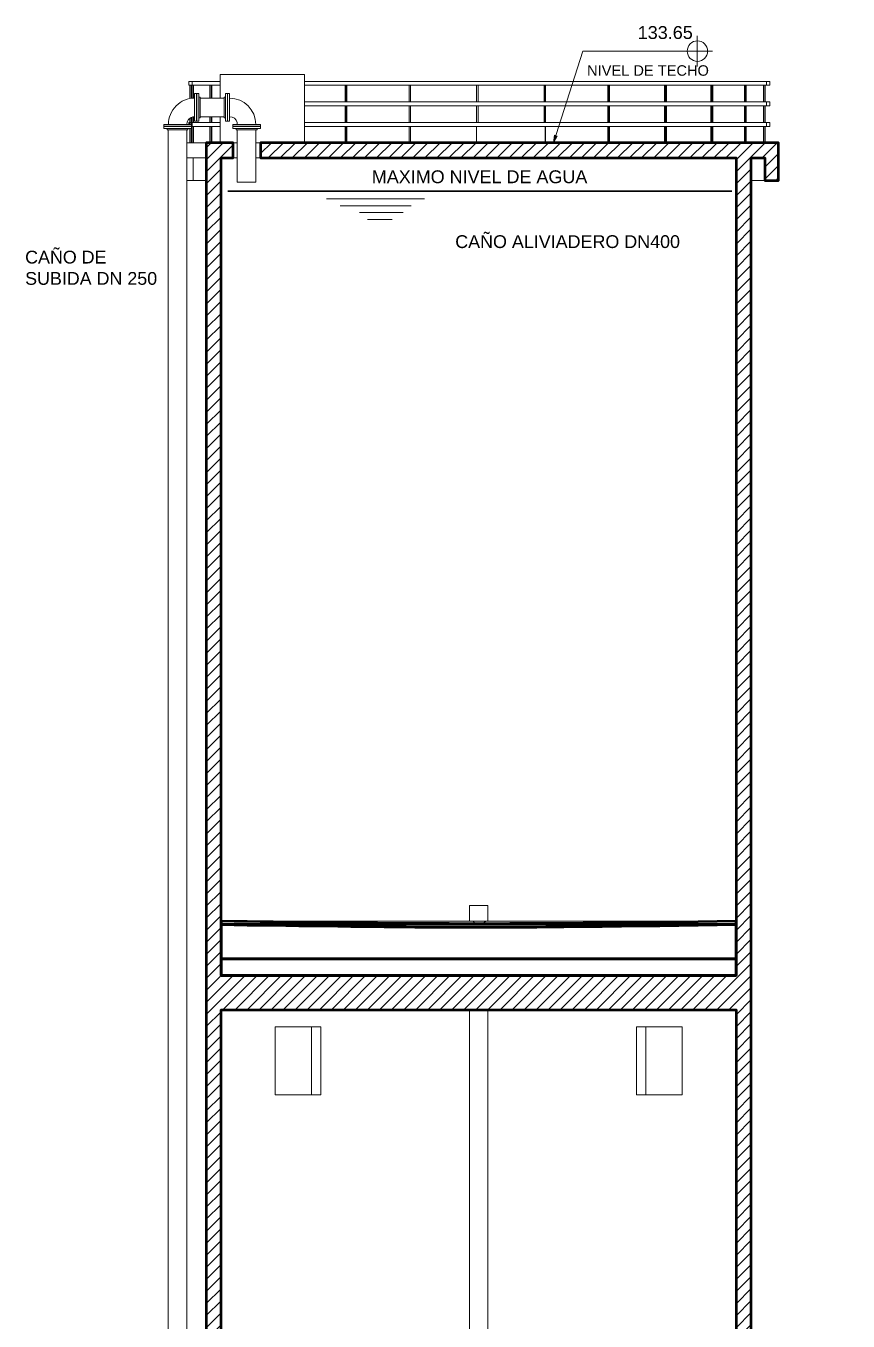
# Model space of a CAD drawing. Extents: x -187 to 52, y -9 to 65.
# Drawn here: x 25.28 to 37.34, y 30.5 to 49.51 of the extents above; entities that cross this region are included whole.
import ezdxf

# ---------------------------------------------------------------- set-up
doc = ezdxf.new("R2010")
doc.units = 0
doc.header["$MEASUREMENT"] = 0
for name, color, linetype in [('Hatch', 1, 'Continuous'), ('PDF3_Geometría', 7, 'Continuous'), ('PDF3_Texto', 7, 'Continuous')]:
    doc.layers.add(name, color=color, linetype=linetype)
doc.layers.add('PDF3_Rellenos sólidos', color=7, linetype='Continuous', true_color=0xffffff)
doc.styles.add('PDF Arial', font='arial.ttf')

msp = doc.modelspace()

# ---------------------------------------------------------------- hatches: boundary and pattern name
at = {"layer": 'Hatch'}
h = msp.add_hatch(dxfattribs=at)
h.set_pattern_fill('ANSI31', color=256)
h.paths.add_polyline_path([(28.143, 14.938), (28.143, 35.065), (35.701, 35.065), (35.701, 14.938)], flags=16)
edge = h.paths.add_edge_path()
edge.add_line((27.53, 14.116), (26.873, 14.005))
edge.add_line((26.873, 14.005), (26.397, 13.773))
edge.add_line((26.397, 13.773), (26.117, 13.64))
edge.add_line((26.117, 13.64), (25.841, 13.507))
edge.add_line((25.841, 13.507), (25.562, 13.373))
edge.add_line((25.562, 13.373), (25.286, 13.24))
edge.add_line((25.286, 13.24), (25.286, 12.938))
edge.add_line((25.286, 12.938), (30.784, 12.938))
edge.add_line((30.784, 12.938), (30.784, 13.24))
edge.add_line((30.784, 13.24), (30.505, 13.373))
edge.add_line((30.505, 13.373), (30.228, 13.507))
edge.add_line((30.228, 13.507), (29.949, 13.64))
edge.add_line((29.949, 13.64), (29.673, 13.773))
edge.add_line((29.673, 13.773), (29.393, 13.907))
edge.add_line((29.393, 13.907), (29.117, 14.04))
edge.add_line((29.117, 14.04), (28.838, 14.173))
edge.add_line((28.838, 14.173), (28.562, 14.307))
edge.add_line((28.562, 14.307), (28.282, 14.44))
edge.add_line((28.282, 14.44), (28.282, 14.64))
edge.add_line((28.282, 14.64), (35.562, 14.64))
edge.add_line((35.562, 14.64), (35.562, 14.44))
edge.add_line((35.562, 14.44), (35.286, 14.307))
edge.add_line((35.286, 14.307), (35.006, 14.173))
edge.add_line((35.006, 14.173), (34.73, 14.04))
edge.add_line((34.73, 14.04), (34.451, 13.907))
edge.add_line((34.451, 13.907), (34.174, 13.773))
edge.add_line((34.174, 13.773), (33.895, 13.64))
edge.add_line((33.895, 13.64), (33.619, 13.507))
edge.add_line((33.619, 13.507), (33.34, 13.373))
edge.add_line((33.34, 13.373), (33.063, 13.24))
edge.add_line((33.063, 13.24), (33.063, 12.938))
edge.add_line((33.063, 12.938), (38.562, 12.938))
edge.add_line((38.562, 12.938), (38.562, 13.24))
edge.add_line((38.562, 13.24), (38.286, 13.373))
edge.add_line((38.286, 13.373), (38.006, 13.507))
edge.add_line((38.006, 13.507), (37.73, 13.64))
edge.add_line((37.73, 13.64), (37.451, 13.773))
edge.add_line((37.451, 13.773), (37.174, 13.907))
edge.add_line((37.174, 13.907), (36.895, 14.04))
edge.add_line((36.895, 14.04), (36.619, 14.173))
edge.add_line((36.619, 14.173), (36.34, 14.307))
edge.add_line((36.34, 14.307), (36.063, 14.44))
edge.add_line((36.063, 14.44), (36.063, 14.64))
edge.add_line((36.063, 14.64), (35.924, 14.64))
edge.add_line((35.924, 14.64), (35.924, 14.938))
edge.add_line((35.924, 14.938), (35.924, 47.573))
edge.add_line((35.924, 47.573), (36.124, 47.573))
edge.add_line((36.124, 47.573), (36.124, 47.243))
edge.add_line((36.124, 47.243), (36.324, 47.243))
edge.add_line((36.324, 47.243), (36.324, 47.573))
edge.add_line((36.324, 47.573), (36.324, 47.796))
edge.add_line((36.324, 47.796), (28.72, 47.796))
edge.add_line((28.72, 47.796), (28.72, 47.573))
edge.add_line((28.72, 47.573), (35.701, 47.573))
edge.add_line((35.701, 47.573), (35.701, 35.567))
edge.add_line((35.701, 35.567), (28.143, 35.567))
edge.add_line((28.143, 35.567), (28.143, 47.573))
edge.add_line((28.143, 47.573), (28.32, 47.573))
edge.add_line((28.32, 47.573), (28.32, 47.796))
edge.add_line((28.32, 47.796), (27.924, 47.796))
edge.add_line((27.924, 47.796), (27.924, 47.573))
edge.add_line((27.924, 47.573), (27.924, 14.938))
edge.add_line((27.924, 14.938), (27.924, 14.64))
edge.add_line((27.924, 14.64), (27.784, 14.64))
edge.add_line((27.784, 14.64), (27.784, 14.44))
edge.add_line((27.784, 14.44), (27.657, 14.38))

# ---------------------------------------------------------------- linework, layer by layer
at = {"layer": 'PDF3_Geometría', "lineweight": 9}
msp.add_lwpolyline([(35.282, 49.142, 0.414894), (35.133, 49.291, 0.414894), (34.984, 49.142)], format="xyb", dxfattribs=at)
for points in [[(35.13, 48.913), (35.13, 49.364)], [(33.022, 47.796), (33.454, 49.138), (35.13, 49.138)], [(35.355, 49.138), (34.082, 49.138)]]:
    msp.add_lwpolyline(points, dxfattribs=at)
at = {"layer": 'PDF3_Geometría', "lineweight": 18}
for points in [[(27.67, 48.694), (27.67, 48.643), (27.717, 48.643), (27.746, 48.643), (27.787, 48.643), (27.841, 48.643), (27.905, 48.643), (27.984, 48.643), (28.073, 48.643), (28.127, 48.643), (28.114, 48.643), (28.016, 48.643)], [(27.717, 48.694), (27.67, 48.694), (27.698, 48.694), (27.736, 48.694), (27.79, 48.694), (27.854, 48.694), (27.93, 48.694), (28.016, 48.694), (28.114, 48.694), (28.127, 48.694), (28.073, 48.694), (27.984, 48.694), (27.905, 48.694), (27.841, 48.694), (27.787, 48.694), (27.746, 48.694), (27.717, 48.694), (27.717, 48.643), (27.714, 48.643), (27.714, 48.446)], [(36.149, 48.694), (36.143, 48.694), (36.124, 48.694), (36.092, 48.694), (36.047, 48.694), (35.993, 48.694), (35.924, 48.694), (35.844, 48.694), (35.755, 48.694), (35.651, 48.694), (35.54, 48.694), (35.416, 48.694), (35.279, 48.694), (35.136, 48.694), (34.981, 48.694), (34.819, 48.694), (34.647, 48.694), (34.466, 48.694), (34.282, 48.694), (34.086, 48.694), (33.886, 48.694), (33.679, 48.694), (33.47, 48.694), (33.254, 48.694), (33.035, 48.694), (32.809, 48.694), (32.584, 48.694), (32.355, 48.694), (32.127, 48.694), (31.898, 48.694), (31.67, 48.694), (31.441, 48.694), (31.213, 48.694), (30.987, 48.694), (30.765, 48.694), (30.546, 48.694), (30.33, 48.694), (30.12, 48.694), (29.914, 48.694), (29.717, 48.694), (29.524, 48.694), (29.368, 48.694), (29.441, 48.694), (29.632, 48.694), (29.828, 48.694), (30.028, 48.694), (30.238, 48.694), (30.447, 48.694), (30.666, 48.694), (30.886, 48.694), (31.108, 48.694), (31.333, 48.694), (31.559, 48.694), (31.787, 48.694), (32.016, 48.694), (32.244, 48.694), (32.47, 48.694), (32.698, 48.694), (32.92, 48.694), (33.14, 48.694), (33.359, 48.694), (33.571, 48.694), (33.778, 48.694), (33.981, 48.694), (34.178, 48.694), (34.368, 48.694), (34.552, 48.694), (34.73, 48.694), (34.898, 48.694), (35.057, 48.694), (35.209, 48.694), (35.349, 48.694), (35.479, 48.694), (35.603, 48.694), (35.714, 48.694), (35.813, 48.694), (35.901, 48.694), (35.981, 48.694), (36.047, 48.694), (36.101, 48.694), (36.143, 48.694), (36.174, 48.694), (36.19, 48.694), (36.197, 48.694)], [(27.301, 48.065), (27.308, 48.065), (27.327, 48.065), (27.355, 48.065), (27.39, 48.065), (27.435, 48.065), (27.482, 48.065), (27.53, 48.065), (27.578, 48.065), (27.619, 48.065), (27.657, 48.065), (27.686, 48.065), (27.701, 48.065), (27.708, 48.065), (27.701, 48.065), (27.686, 48.065), (27.657, 48.065), (27.641, 48.065), (27.647, 48.104), (27.666, 48.135), (27.695, 48.161), (27.73, 48.177), (27.755, 48.177), (27.755, 48.161), (27.755, 48.135), (27.755, 48.116), (27.755, 48.11), (27.755, 48.116), (27.755, 48.135), (27.755, 48.161), (27.755, 48.199), (27.755, 48.243), (27.755, 48.288), (27.755, 48.338), (27.755, 48.386), (27.755, 48.427), (27.755, 48.465), (27.755, 48.494), (27.755, 48.51), (27.755, 48.516)], [(27.682, 48.443), (27.682, 48.643), (27.705, 48.643)], [(27.733, 48.446), (27.733, 48.643)], [(27.736, 48.446), (27.736, 48.643), (27.79, 48.643), (27.854, 48.643), (27.93, 48.643), (27.968, 48.643)], [(27.784, 48.475), (27.784, 48.469), (27.784, 48.453), (27.784, 48.427), (27.784, 48.396), (27.784, 48.354), (27.784, 48.313), (27.784, 48.272), (27.784, 48.234), (27.784, 48.199), (27.784, 48.173), (27.784, 48.158), (27.784, 48.151), (27.784, 48.158), (27.784, 48.151), (27.784, 48.158), (27.784, 48.173), (27.784, 48.199), (27.784, 48.234), (27.784, 48.272), (27.784, 48.313), (27.784, 48.354), (27.784, 48.396), (27.784, 48.427), (27.784, 48.453), (27.784, 48.469), (27.784, 48.475), (27.784, 48.469), (27.784, 48.475), (27.784, 48.469), (27.784, 48.494), (27.784, 48.51), (27.784, 48.516)], [(27.787, 48.516), (27.787, 48.51), (27.787, 48.494), (27.787, 48.465), (27.787, 48.427), (27.787, 48.386), (27.787, 48.338), (27.787, 48.288), (27.787, 48.243), (27.787, 48.199), (27.787, 48.161), (27.787, 48.135), (27.787, 48.116), (27.787, 48.11), (27.787, 48.116), (27.787, 48.135), (27.787, 48.158), (27.787, 48.151), (27.787, 48.158), (27.787, 48.173), (27.787, 48.199), (27.787, 48.234), (27.787, 48.272), (27.787, 48.313), (27.787, 48.354), (27.787, 48.396), (27.787, 48.427), (27.787, 48.453), (27.787, 48.469), (27.787, 48.475)], [(27.816, 48.516), (27.816, 48.51), (27.816, 48.494), (27.816, 48.465), (27.816, 48.427), (27.816, 48.386), (27.816, 48.338), (27.816, 48.288), (27.816, 48.243), (27.816, 48.199), (27.816, 48.161), (27.816, 48.135), (27.816, 48.116), (27.816, 48.11), (27.816, 48.116), (27.816, 48.135), (27.816, 48.161), (27.835, 48.161)], [(27.978, 48.45), (27.978, 48.643)], [(27.997, 48.45), (27.997, 48.643)], [(28.006, 48.45), (28.006, 48.643)], [(28.187, 48.161), (28.206, 48.161), (28.206, 48.135), (28.206, 48.116), (28.206, 48.11), (28.206, 48.116), (28.206, 48.135), (28.206, 48.161), (28.206, 48.199), (28.206, 48.243), (28.206, 48.288), (28.206, 48.338), (28.206, 48.386), (28.206, 48.427), (28.206, 48.465), (28.206, 48.494), (28.206, 48.51), (28.206, 48.516), (28.235, 48.516), (28.235, 48.51), (28.235, 48.494), (28.235, 48.465), (28.235, 48.427), (28.235, 48.386), (28.235, 48.338), (28.235, 48.288), (28.235, 48.243), (28.235, 48.199), (28.235, 48.161), (28.235, 48.135), (28.235, 48.116), (28.235, 48.11), (28.235, 48.116), (28.235, 48.135), (28.235, 48.158), (28.235, 48.151), (28.235, 48.158), (28.235, 48.173), (28.235, 48.199), (28.235, 48.234), (28.235, 48.272), (28.235, 48.313), (28.235, 48.354), (28.235, 48.396), (28.235, 48.427), (28.235, 48.453), (28.235, 48.469), (28.235, 48.475), (28.238, 48.475), (28.238, 48.469), (28.238, 48.494), (28.238, 48.51), (28.238, 48.516), (28.266, 48.516), (28.266, 48.51), (28.266, 48.494), (28.266, 48.465), (28.266, 48.427), (28.266, 48.386), (28.266, 48.338), (28.266, 48.288), (28.266, 48.243), (28.266, 48.199), (28.266, 48.161), (28.266, 48.135), (28.266, 48.116), (28.266, 48.11), (28.266, 48.116), (28.266, 48.135), (28.266, 48.161), (28.266, 48.177), (28.305, 48.17), (28.34, 48.154), (28.365, 48.126), (28.378, 48.091), (28.381, 48.065), (28.365, 48.065), (28.336, 48.065), (28.32, 48.065), (28.314, 48.065), (28.32, 48.065), (28.336, 48.065), (28.365, 48.065), (28.403, 48.065), (28.444, 48.065), (28.492, 48.065), (28.543, 48.065), (28.587, 48.065), (28.632, 48.065), (28.67, 48.065), (28.695, 48.065), (28.714, 48.065), (28.72, 48.065)], [(28.206, 48.516), (28.206, 48.51), (28.206, 48.494), (28.206, 48.465), (28.187, 48.465), (28.187, 48.462)], [(28.235, 48.516), (28.235, 48.51), (28.235, 48.494), (28.235, 48.469), (28.235, 48.475)], [(28.238, 48.475), (28.238, 48.469), (28.238, 48.475), (28.238, 48.469), (28.238, 48.453), (28.238, 48.427), (28.238, 48.396), (28.238, 48.354), (28.238, 48.313), (28.238, 48.272), (28.238, 48.234), (28.238, 48.199), (28.238, 48.173), (28.238, 48.158), (28.238, 48.151), (28.238, 48.158), (28.238, 48.151), (28.238, 48.158), (28.238, 48.173), (28.238, 48.199), (28.238, 48.234), (28.238, 48.272), (28.238, 48.313), (28.238, 48.354), (28.238, 48.396), (28.238, 48.427), (28.238, 48.453), (28.238, 48.469), (28.238, 48.475), (28.238, 48.469), (28.238, 48.453), (28.238, 48.427), (28.238, 48.396), (28.238, 48.354), (28.238, 48.313), (28.238, 48.272), (28.238, 48.234), (28.238, 48.199), (28.238, 48.173), (28.238, 48.158), (28.238, 48.151), (28.238, 48.158), (28.238, 48.135), (28.238, 48.116), (28.238, 48.11), (28.238, 48.116), (28.238, 48.135), (28.238, 48.161), (28.238, 48.199), (28.238, 48.243), (28.238, 48.288), (28.238, 48.338), (28.238, 48.386), (28.238, 48.427), (28.238, 48.465), (28.238, 48.494), (28.238, 48.51), (28.238, 48.516)], [(29.828, 48.643), (29.632, 48.643), (29.441, 48.643), (29.368, 48.643), (29.524, 48.643), (29.717, 48.643), (29.914, 48.643), (30.12, 48.643), (30.33, 48.643), (30.546, 48.643), (30.765, 48.643), (30.987, 48.643), (31.213, 48.643), (31.441, 48.643), (31.67, 48.643), (31.898, 48.643), (32.127, 48.643), (32.355, 48.643), (32.584, 48.643), (32.809, 48.643), (33.035, 48.643), (33.254, 48.643), (33.47, 48.643), (33.679, 48.643), (33.886, 48.643), (34.086, 48.643), (34.282, 48.643), (34.466, 48.643), (34.647, 48.643), (34.819, 48.643), (34.981, 48.643), (35.136, 48.643), (35.279, 48.643), (35.416, 48.643), (35.54, 48.643), (35.651, 48.643), (35.755, 48.643), (35.844, 48.643), (35.924, 48.643), (35.993, 48.643), (36.047, 48.643), (36.092, 48.643), (36.124, 48.643), (36.143, 48.643), (36.149, 48.643)], [(36.149, 48.396), (36.143, 48.396), (36.124, 48.396), (36.092, 48.396), (36.047, 48.396), (35.993, 48.396), (35.924, 48.396), (35.844, 48.396), (35.755, 48.396), (35.651, 48.396), (35.54, 48.396), (35.416, 48.396), (35.279, 48.396), (35.136, 48.396), (34.981, 48.396), (34.819, 48.396), (34.647, 48.396), (34.466, 48.396), (34.282, 48.396), (34.086, 48.396), (33.886, 48.396), (33.679, 48.396), (33.47, 48.396), (33.254, 48.396), (33.035, 48.396), (32.809, 48.396), (32.584, 48.396), (32.355, 48.396), (32.127, 48.396), (31.898, 48.396), (31.67, 48.396), (31.441, 48.396), (31.213, 48.396), (30.987, 48.396), (30.765, 48.396), (30.546, 48.396), (30.33, 48.396), (30.12, 48.396), (29.914, 48.396), (29.717, 48.396), (29.524, 48.396), (29.368, 48.396), (29.441, 48.396), (29.632, 48.396), (29.828, 48.396), (29.965, 48.396), (29.965, 48.643)], [(29.974, 48.396), (29.974, 48.643), (29.99, 48.643), (29.99, 48.396), (30.028, 48.396), (30.238, 48.396), (30.447, 48.396), (30.666, 48.396), (30.886, 48.396), (30.901, 48.396), (30.901, 48.643)], [(29.993, 48.643), (30.028, 48.643), (30.238, 48.643), (30.447, 48.643), (30.666, 48.643), (30.886, 48.643)], [(32.901, 48.396), (32.901, 48.643), (32.882, 48.643), (32.882, 48.396), (32.698, 48.396), (32.47, 48.396), (32.244, 48.396), (32.016, 48.396), (31.914, 48.396), (31.914, 48.643), (31.892, 48.643), (31.892, 48.396), (31.787, 48.396), (31.559, 48.396), (31.333, 48.396), (31.108, 48.396), (30.924, 48.396), (30.924, 48.643), (30.905, 48.643), (30.905, 48.396)], [(30.952, 48.643), (31.108, 48.643), (31.333, 48.643), (31.559, 48.643), (31.787, 48.643)], [(31.892, 48.396), (31.892, 48.643)], [(32.016, 48.643), (32.244, 48.643), (32.47, 48.643), (32.698, 48.643), (32.873, 48.643)], [(32.905, 48.643), (32.905, 48.396), (32.92, 48.396), (33.14, 48.396), (33.359, 48.396), (33.571, 48.396), (33.778, 48.396), (33.819, 48.396), (33.819, 48.643), (33.835, 48.643), (33.835, 48.396)], [(32.92, 48.643), (33.14, 48.643), (33.359, 48.643), (33.571, 48.643), (33.778, 48.643)], [(33.844, 48.643), (33.844, 48.396), (33.981, 48.396), (34.178, 48.396), (34.368, 48.396), (34.552, 48.396), (34.651, 48.396), (34.651, 48.643)], [(33.981, 48.643), (34.178, 48.643), (34.368, 48.643), (34.552, 48.643)], [(34.666, 48.396), (34.666, 48.643)], [(34.679, 48.643), (34.679, 48.396), (34.73, 48.396), (34.898, 48.396), (35.057, 48.396), (35.209, 48.396), (35.33, 48.396), (35.33, 48.643)], [(34.73, 48.643), (34.898, 48.643), (35.057, 48.643), (35.209, 48.643)], [(35.343, 48.396), (35.343, 48.643)], [(35.359, 48.643), (35.359, 48.396), (35.479, 48.396), (35.603, 48.396), (35.714, 48.396), (35.813, 48.396), (35.825, 48.396), (35.825, 48.643)], [(35.371, 48.643), (35.479, 48.643), (35.603, 48.643), (35.714, 48.643), (35.813, 48.643)], [(35.832, 48.396), (35.832, 48.643)], [(35.851, 48.643), (35.851, 48.396), (35.901, 48.396), (35.981, 48.396), (36.047, 48.396), (36.101, 48.396), (36.105, 48.396), (36.105, 48.643)], [(35.863, 48.643), (35.901, 48.643), (35.981, 48.643), (36.047, 48.643), (36.101, 48.643)], [(36.108, 48.396), (36.108, 48.643)], [(36.127, 48.643), (36.127, 48.396), (36.143, 48.396), (36.174, 48.396), (36.19, 48.396), (36.197, 48.396)], [(36.143, 48.643), (36.174, 48.643), (36.19, 48.643), (36.197, 48.643)], [(27.755, 48.446), (27.755, 48.443), (27.755, 48.437), (27.755, 48.424), (27.755, 48.415), (27.755, 48.399), (27.755, 48.383), (27.755, 48.364), (27.755, 48.345), (27.755, 48.323), (27.755, 48.304), (27.755, 48.285), (27.755, 48.265), (27.755, 48.246), (27.755, 48.231), (27.755, 48.215), (27.755, 48.202), (27.755, 48.192), (27.755, 48.183), (27.755, 48.18)], [(27.816, 48.161), (27.816, 48.167), (27.816, 48.183), (27.816, 48.205), (27.816, 48.237), (27.816, 48.275), (27.816, 48.313), (27.816, 48.354), (27.816, 48.389), (27.816, 48.421), (27.816, 48.446), (27.816, 48.462), (27.816, 48.465)], [(27.835, 48.462), (27.835, 48.465)], [(28.187, 48.167), (28.187, 48.161), (28.187, 48.167), (28.187, 48.183), (28.187, 48.205), (28.187, 48.237), (28.187, 48.275), (28.187, 48.313), (28.187, 48.354), (28.187, 48.389), (28.187, 48.421), (28.187, 48.446), (28.187, 48.462), (28.187, 48.465)], [(28.206, 48.465), (28.206, 48.462), (28.206, 48.446), (28.206, 48.421), (28.206, 48.389), (28.206, 48.354), (28.206, 48.313), (28.206, 48.275), (28.206, 48.237), (28.206, 48.205), (28.206, 48.183), (28.206, 48.167), (28.206, 48.161)], [(28.266, 48.329), (28.266, 48.345), (28.266, 48.364), (28.266, 48.383), (28.266, 48.399), (28.266, 48.415), (28.266, 48.424), (28.266, 48.437), (28.266, 48.443), (28.266, 48.446)], [(28.266, 48.304), (28.266, 48.323)], [(36.149, 48.094), (36.143, 48.094), (36.124, 48.094), (36.092, 48.094), (36.047, 48.094), (35.993, 48.094), (35.924, 48.094), (35.844, 48.094), (35.755, 48.094), (35.651, 48.094), (35.54, 48.094), (35.416, 48.094), (35.279, 48.094), (35.136, 48.094), (34.981, 48.094), (34.819, 48.094), (34.647, 48.094), (34.466, 48.094), (34.282, 48.094), (34.086, 48.094), (33.886, 48.094), (33.679, 48.094), (33.47, 48.094), (33.254, 48.094), (33.035, 48.094), (32.809, 48.094), (32.584, 48.094), (32.355, 48.094), (32.127, 48.094), (31.898, 48.094), (31.67, 48.094), (31.441, 48.094), (31.213, 48.094), (30.987, 48.094), (30.765, 48.094), (30.546, 48.094), (30.33, 48.094), (30.12, 48.094), (29.914, 48.094), (29.717, 48.094), (29.524, 48.094), (29.368, 48.094), (29.441, 48.094), (29.632, 48.094), (29.828, 48.094), (29.965, 48.094), (29.965, 48.335), (29.828, 48.335), (29.632, 48.335), (29.441, 48.335), (29.368, 48.335), (29.524, 48.335), (29.717, 48.335), (29.914, 48.335), (30.12, 48.335), (30.33, 48.335), (30.546, 48.335), (30.765, 48.335), (30.987, 48.335), (31.213, 48.335), (31.441, 48.335), (31.67, 48.335), (31.898, 48.335), (32.127, 48.335), (32.355, 48.335), (32.584, 48.335), (32.809, 48.335), (33.035, 48.335), (33.254, 48.335), (33.47, 48.335), (33.679, 48.335), (33.886, 48.335), (34.086, 48.335), (34.282, 48.335), (34.466, 48.335), (34.647, 48.335), (34.819, 48.335), (34.981, 48.335), (35.136, 48.335), (35.279, 48.335), (35.416, 48.335), (35.54, 48.335), (35.651, 48.335), (35.755, 48.335), (35.844, 48.335), (35.924, 48.335), (35.993, 48.335), (36.047, 48.335), (36.092, 48.335), (36.124, 48.335), (36.143, 48.335), (36.149, 48.335)], [(29.974, 48.094), (29.974, 48.335)], [(30.905, 48.094), (30.905, 48.335)], [(31.892, 48.094), (31.892, 48.335)], [(32.901, 48.094), (32.901, 48.335)], [(33.835, 48.094), (33.835, 48.335)], [(34.666, 48.094), (34.666, 48.335)], [(35.343, 48.094), (35.343, 48.335)], [(35.832, 48.094), (35.832, 48.335)], [(36.108, 48.094), (36.108, 48.335)], [(36.197, 48.335), (36.19, 48.335), (36.174, 48.335), (36.143, 48.335), (36.127, 48.335), (36.127, 48.094), (36.143, 48.094), (36.174, 48.094), (36.19, 48.094), (36.197, 48.094)], [(27.682, 48.065), (27.682, 48.151)], [(27.705, 48.167), (27.705, 48.094), (27.714, 48.094), (27.714, 48.17)], [(27.705, 48.065), (27.705, 48.164)], [(28.006, 48.177), (28.006, 48.094), (28.016, 48.094), (28.114, 48.094), (28.127, 48.094), (28.073, 48.094), (27.984, 48.094), (27.905, 48.094), (27.841, 48.094), (27.787, 48.094), (27.746, 48.094), (27.717, 48.094), (27.717, 48.034)], [(27.733, 48.094), (27.733, 48.173)], [(27.736, 48.177), (27.736, 48.094), (27.79, 48.094), (27.854, 48.094), (27.93, 48.094), (27.978, 48.094), (27.978, 48.177)], [(27.755, 48.11), (27.784, 48.11)], [(27.784, 48.151), (27.787, 48.151)], [(27.787, 48.11), (27.816, 48.11)], [(27.997, 48.094), (27.997, 48.177)], [(28.206, 48.11), (28.235, 48.11)], [(28.235, 48.151), (28.238, 48.151)], [(28.238, 48.11), (28.266, 48.11)], [(28.266, 48.18), (28.266, 48.183), (28.266, 48.192), (28.266, 48.202), (28.266, 48.215), (28.266, 48.231), (28.266, 48.246), (28.266, 48.265), (28.266, 48.285)], [(27.495, 48.065), (27.476, 48.065), (27.457, 48.065), (27.438, 48.065), (27.422, 48.065), (27.406, 48.065), (27.393, 48.065), (27.384, 48.065), (27.374, 48.065), (27.371, 48.065), (27.355, 48.065), (27.327, 48.065), (27.308, 48.065), (27.301, 48.065), (27.301, 48.037), (27.308, 48.037), (27.327, 48.037), (27.349, 48.037), (27.343, 48.037), (27.349, 48.037), (27.365, 48.037), (27.39, 48.037), (27.425, 48.037), (27.463, 48.037), (27.505, 48.037), (27.546, 48.037), (27.587, 48.037), (27.619, 48.037), (27.644, 48.037), (27.66, 48.037), (27.666, 48.037)], [(27.708, 48.034), (27.701, 48.034), (27.686, 48.034), (27.657, 48.034), (27.619, 48.034), (27.578, 48.034), (27.53, 48.034), (27.482, 48.034), (27.435, 48.034), (27.39, 48.034), (27.355, 48.034), (27.327, 48.034), (27.308, 48.034), (27.301, 48.034), (27.308, 48.034), (27.327, 48.034), (27.349, 48.034), (27.343, 48.034), (27.349, 48.034), (27.365, 48.034), (27.39, 48.034), (27.425, 48.034), (27.463, 48.034), (27.505, 48.034), (27.546, 48.034), (27.587, 48.034), (27.619, 48.034), (27.644, 48.034), (27.66, 48.034), (27.666, 48.034), (27.666, 48.037), (27.66, 48.037), (27.686, 48.037), (27.701, 48.037), (27.708, 48.037), (27.701, 48.037), (27.686, 48.037), (27.657, 48.037), (27.619, 48.037), (27.578, 48.037), (27.53, 48.037), (27.482, 48.037), (27.435, 48.037), (27.39, 48.037), (27.355, 48.037), (27.327, 48.037), (27.308, 48.037), (27.301, 48.037)], [(27.301, 48.034), (27.301, 48.005)], [(27.708, 48.005), (27.701, 48.005), (27.686, 48.005), (27.657, 48.005), (27.619, 48.005), (27.578, 48.005), (27.53, 48.005), (27.482, 48.005), (27.435, 48.005), (27.39, 48.005), (27.355, 48.005), (27.327, 48.005), (27.308, 48.005), (27.301, 48.005), (27.308, 48.005), (27.327, 48.005), (27.352, 48.005), (27.352, 47.986)], [(27.359, 47.986), (27.352, 47.986), (27.359, 47.986), (27.374, 47.986), (27.397, 47.986), (27.428, 47.986), (27.466, 47.986), (27.505, 47.986), (27.546, 47.986), (27.581, 47.986), (27.613, 47.986), (27.638, 47.986), (27.654, 47.986), (27.657, 47.986), (27.657, 48.005), (27.686, 48.005), (27.701, 48.005), (27.708, 48.005), (27.708, 48.034), (27.701, 48.034), (27.686, 48.034), (27.66, 48.034), (27.666, 48.034), (27.66, 48.034), (27.644, 48.034), (27.619, 48.034), (27.587, 48.034), (27.546, 48.034), (27.505, 48.034), (27.463, 48.034), (27.425, 48.034), (27.39, 48.034), (27.365, 48.034), (27.349, 48.034), (27.343, 48.034), (27.349, 48.034), (27.343, 48.034), (27.343, 48.037)], [(27.666, 48.034), (27.66, 48.034), (27.666, 48.034), (27.66, 48.034), (27.644, 48.034), (27.619, 48.034), (27.587, 48.034), (27.546, 48.034), (27.505, 48.034), (27.463, 48.034), (27.425, 48.034), (27.39, 48.034), (27.365, 48.034), (27.349, 48.034), (27.343, 48.034)], [(27.352, 48.005), (27.359, 48.005), (27.374, 48.005), (27.397, 48.005), (27.428, 48.005), (27.466, 48.005), (27.505, 48.005), (27.546, 48.005), (27.581, 48.005), (27.613, 48.005), (27.638, 48.005), (27.654, 48.005), (27.657, 48.005)], [(27.536, 48.065), (27.514, 48.065)], [(27.641, 48.065), (27.635, 48.065), (27.628, 48.065), (27.619, 48.065), (27.606, 48.065), (27.59, 48.065), (27.574, 48.065), (27.555, 48.065)], [(27.654, 47.986), (27.657, 47.986)], [(27.717, 48.094), (27.705, 48.094), (27.67, 48.094), (27.682, 48.094)], [(27.67, 48.065), (27.67, 48.094)], [(27.682, 48.037), (27.682, 48.034), (27.67, 48.034), (27.67, 48.037)], [(27.67, 48.034), (27.705, 48.034), (27.717, 48.034), (27.746, 48.034), (27.787, 48.034), (27.841, 48.034), (27.905, 48.034), (27.984, 48.034), (28.073, 48.034), (28.127, 48.034), (28.114, 48.034), (28.016, 48.034), (28.006, 48.034), (28.006, 47.796), (27.997, 47.796), (27.997, 48.034)], [(27.705, 47.796), (27.682, 47.796), (27.682, 48.005)], [(27.733, 47.796), (27.714, 47.796), (27.714, 48.034), (27.705, 48.034), (27.705, 48.037)], [(27.708, 48.037), (27.708, 48.065)], [(27.997, 47.796), (27.978, 47.796), (27.978, 48.034), (27.93, 48.034), (27.854, 48.034), (27.79, 48.034), (27.736, 48.034), (27.736, 47.796), (27.733, 47.796), (27.733, 48.034)], [(28.314, 48.065), (28.314, 48.037)], [(28.72, 48.037), (28.714, 48.037), (28.695, 48.037), (28.673, 48.037), (28.679, 48.037), (28.673, 48.037), (28.657, 48.037), (28.632, 48.037), (28.597, 48.037), (28.559, 48.037), (28.517, 48.037), (28.476, 48.037), (28.435, 48.037), (28.403, 48.037), (28.378, 48.037), (28.362, 48.037), (28.355, 48.037), (28.355, 48.034), (28.362, 48.034), (28.336, 48.034), (28.32, 48.034), (28.314, 48.034)], [(28.67, 47.986), (28.67, 48.005), (28.695, 48.005), (28.714, 48.005), (28.72, 48.005), (28.714, 48.005), (28.695, 48.005), (28.67, 48.005), (28.632, 48.005), (28.587, 48.005), (28.543, 48.005), (28.492, 48.005), (28.444, 48.005), (28.403, 48.005), (28.365, 48.005), (28.336, 48.005), (28.32, 48.005), (28.314, 48.005), (28.314, 48.034), (28.32, 48.034), (28.336, 48.034), (28.365, 48.034), (28.403, 48.034), (28.444, 48.034), (28.492, 48.034), (28.543, 48.034), (28.587, 48.034), (28.632, 48.034), (28.67, 48.034), (28.695, 48.034), (28.714, 48.034), (28.72, 48.034), (28.714, 48.034), (28.695, 48.034), (28.673, 48.034), (28.679, 48.034), (28.673, 48.034), (28.657, 48.034), (28.632, 48.034), (28.597, 48.034), (28.559, 48.034), (28.517, 48.034), (28.476, 48.034), (28.435, 48.034), (28.403, 48.034), (28.378, 48.034), (28.362, 48.034), (28.355, 48.034), (28.362, 48.034), (28.355, 48.034), (28.362, 48.034), (28.378, 48.034), (28.403, 48.034), (28.435, 48.034), (28.476, 48.034), (28.517, 48.034), (28.559, 48.034), (28.597, 48.034), (28.632, 48.034), (28.657, 48.034), (28.673, 48.034), (28.679, 48.034), (28.679, 48.037)], [(28.314, 48.005), (28.32, 48.005), (28.336, 48.005), (28.365, 48.005), (28.365, 47.986), (28.368, 47.986)], [(28.355, 48.034), (28.362, 48.034), (28.378, 48.034), (28.403, 48.034), (28.435, 48.034), (28.476, 48.034), (28.517, 48.034), (28.559, 48.034), (28.597, 48.034), (28.632, 48.034), (28.657, 48.034), (28.673, 48.034), (28.679, 48.034), (28.673, 48.034), (28.679, 48.034)], [(28.365, 48.005), (28.368, 48.005), (28.384, 48.005), (28.409, 48.005), (28.441, 48.005), (28.476, 48.005), (28.517, 48.005), (28.555, 48.005), (28.593, 48.005), (28.625, 48.005), (28.647, 48.005), (28.663, 48.005), (28.67, 48.005)], [(28.663, 47.986), (28.67, 47.986), (28.663, 47.986), (28.647, 47.986), (28.625, 47.986), (28.593, 47.986), (28.555, 47.986), (28.517, 47.986), (28.476, 47.986), (28.441, 47.986), (28.409, 47.986), (28.384, 47.986), (28.368, 47.986), (28.365, 47.986)], [(28.486, 48.065), (28.466, 48.065), (28.447, 48.065), (28.432, 48.065), (28.416, 48.065), (28.406, 48.065), (28.393, 48.065), (28.387, 48.065), (28.384, 48.065)], [(28.527, 48.065), (28.508, 48.065)], [(28.565, 48.065), (28.546, 48.065)], [(28.651, 48.065), (28.647, 48.065), (28.638, 48.065), (28.628, 48.065), (28.616, 48.065), (28.6, 48.065), (28.584, 48.065), (28.574, 48.065)], [(28.72, 48.005), (28.72, 48.034)], [(29.974, 47.796), (29.965, 47.796), (29.965, 48.034), (29.828, 48.034), (29.632, 48.034), (29.441, 48.034), (29.368, 48.034), (29.524, 48.034), (29.717, 48.034), (29.914, 48.034), (30.12, 48.034), (30.33, 48.034), (30.546, 48.034), (30.765, 48.034), (30.987, 48.034), (31.213, 48.034), (31.441, 48.034), (31.67, 48.034), (31.898, 48.034), (32.127, 48.034), (32.355, 48.034), (32.584, 48.034), (32.809, 48.034), (33.035, 48.034), (33.254, 48.034), (33.47, 48.034), (33.679, 48.034), (33.886, 48.034), (34.086, 48.034), (34.282, 48.034), (34.466, 48.034), (34.647, 48.034), (34.819, 48.034), (34.981, 48.034), (35.136, 48.034), (35.279, 48.034), (35.416, 48.034), (35.54, 48.034), (35.651, 48.034), (35.755, 48.034), (35.844, 48.034), (35.924, 48.034), (35.993, 48.034), (36.047, 48.034), (36.092, 48.034), (36.124, 48.034), (36.143, 48.034), (36.149, 48.034)], [(30.905, 47.796), (30.901, 47.796), (30.901, 48.034), (30.886, 48.034), (30.666, 48.034), (30.447, 48.034), (30.238, 48.034), (30.028, 48.034), (29.99, 48.034), (29.99, 47.796), (29.974, 47.796), (29.974, 48.034)], [(31.914, 47.796), (31.892, 47.796), (31.892, 48.034), (31.787, 48.034), (31.559, 48.034), (31.333, 48.034), (31.108, 48.034), (30.924, 48.034), (30.924, 47.796), (30.905, 47.796), (30.905, 48.034)], [(31.892, 47.796), (31.892, 48.034)], [(33.835, 47.796), (33.819, 47.796), (33.819, 48.034), (33.778, 48.034), (33.571, 48.034), (33.359, 48.034), (33.14, 48.034), (32.92, 48.034), (32.905, 48.034), (32.905, 47.796), (32.901, 47.796), (32.901, 48.034)], [(34.666, 47.796), (34.651, 47.796), (34.651, 48.034), (34.552, 48.034), (34.368, 48.034), (34.178, 48.034), (33.981, 48.034), (33.844, 48.034), (33.844, 47.796), (33.835, 47.796), (33.835, 48.034)], [(35.343, 47.796), (35.33, 47.796), (35.33, 48.034), (35.209, 48.034), (35.057, 48.034), (34.898, 48.034), (34.73, 48.034), (34.679, 48.034), (34.679, 47.796), (34.666, 47.796), (34.666, 48.034)], [(35.832, 47.796), (35.825, 47.796), (35.825, 48.034), (35.813, 48.034), (35.714, 48.034), (35.603, 48.034), (35.479, 48.034), (35.359, 48.034), (35.359, 47.796), (35.343, 47.796), (35.343, 48.034)], [(36.108, 47.796), (36.105, 47.796), (36.105, 48.034), (36.101, 48.034), (36.047, 48.034), (35.981, 48.034), (35.901, 48.034), (35.851, 48.034), (35.851, 47.796), (35.832, 47.796), (35.832, 48.034)], [(36.197, 48.034), (36.19, 48.034), (36.174, 48.034), (36.143, 48.034), (36.127, 48.034), (36.127, 47.796), (36.108, 47.796), (36.108, 48.034)], [(28.381, 47.215), (28.387, 47.215), (28.4, 47.215), (28.419, 47.215), (28.447, 47.215), (28.482, 47.215), (28.517, 47.215), (28.552, 47.215), (28.584, 47.215), (28.613, 47.215), (28.635, 47.215), (28.647, 47.215), (28.654, 47.215)], [(29.689, 46.97), (31.13, 46.97)], [(29.889, 46.869), (30.93, 46.869)], [(30.174, 46.77), (30.816, 46.77)], [(30.292, 46.669), (30.654, 46.669)], [(31.787, 36.599), (31.787, 36.367), (31.781, 36.367), (31.752, 36.367), (31.733, 36.367), (31.724, 36.367), (31.727, 36.367), (31.74, 36.367), (31.765, 36.367), (31.8, 36.367), (31.841, 36.367), (31.889, 36.367), (31.936, 36.367), (31.984, 36.367), (32.028, 36.367), (32.047, 36.367), (32.063, 36.367), (32.095, 36.367), (32.114, 36.367), (32.124, 36.367), (32.12, 36.367), (32.105, 36.367), (32.082, 36.367), (32.06, 36.367), (32.165, 36.367)], [(32.06, 36.367), (32.06, 36.599)], [(28.149, 36.367), (28.155, 36.367)], [(28.165, 36.367), (28.181, 36.367)], [(28.193, 36.367), (28.216, 36.367)], [(28.235, 36.367), (28.273, 36.367)], [(28.286, 36.367), (28.336, 36.367)], [(28.349, 36.367), (28.419, 36.367)], [(28.432, 36.367), (28.498, 36.367)], [(28.524, 36.367), (28.593, 36.367)], [(28.622, 36.367), (28.698, 36.367)], [(28.73, 36.367), (28.813, 36.367)], [(28.847, 36.367), (28.955, 36.367)], [(28.981, 36.367), (29.082, 36.367)], [(29.117, 36.367), (29.251, 36.367), (29.393, 36.367)], [(29.432, 36.367), (29.549, 36.367)], [(29.584, 36.367), (29.743, 36.367)], [(29.819, 36.367), (29.92, 36.367)], [(29.993, 36.367), (30.105, 36.367)], [(30.19, 36.367), (30.295, 36.367)], [(30.384, 36.367), (30.489, 36.367)], [(30.584, 36.367), (30.689, 36.367)], [(30.787, 36.367), (30.895, 36.367)], [(30.993, 36.367), (31.101, 36.367)], [(31.2, 36.367), (31.311, 36.367)], [(31.413, 36.367), (31.524, 36.367)], [(31.625, 36.367), (31.736, 36.367)], [(32.266, 36.367), (32.378, 36.367)], [(32.479, 36.367), (32.59, 36.367)], [(32.692, 36.367), (32.8, 36.367)], [(32.898, 36.367), (33.006, 36.367)], [(33.105, 36.367), (33.209, 36.367)], [(33.305, 36.367), (33.406, 36.367)], [(33.501, 36.367), (33.6, 36.367)], [(33.695, 36.367), (33.79, 36.367)], [(33.879, 36.367), (33.974, 36.367)], [(34.06, 36.367), (34.162, 36.367)], [(34.209, 36.367), (34.32, 36.367)], [(34.368, 36.367), (34.501, 36.367)], [(34.524, 36.367), (34.666, 36.367)], [(34.689, 36.367), (34.803, 36.367)], [(34.844, 36.367), (34.933, 36.367)], [(34.968, 36.367), (35.038, 36.367)], [(35.098, 36.367), (35.155, 36.367)], [(35.209, 36.367), (35.26, 36.367)], [(35.311, 36.367), (35.349, 36.367)], [(35.397, 36.367), (35.432, 36.367)], [(35.473, 36.367), (35.501, 36.367)], [(35.536, 36.367), (35.565, 36.367)], [(35.593, 36.367), (35.613, 36.367)], [(35.635, 36.367), (35.651, 36.367)], [(35.67, 36.367), (35.679, 36.367)], [(35.692, 36.367), (35.698, 36.367)], [(31.787, 35.065), (31.787, 14.938)], [(32.06, 14.938), (32.06, 35.065)]]:
    msp.add_lwpolyline(points, dxfattribs=at)
at = {"layer": 'PDF3_Geometría', "lineweight": 20}
for points in [[(28.127, 48.45), (28.127, 48.796), (29.146, 48.796), (29.368, 48.796), (29.368, 47.796), (29.146, 47.796), (28.654, 47.796), (28.673, 47.796), (28.701, 47.796), (28.717, 47.796), (28.72, 47.796)], [(28.32, 47.796), (28.327, 47.796), (28.336, 47.796), (28.355, 47.796), (28.381, 47.796), (28.127, 47.796), (28.127, 48.177)], [(27.682, 47.796), (27.641, 47.796), (27.936, 47.796), (27.927, 47.796), (27.924, 47.796)], [(27.714, 47.796), (27.705, 47.796)], [(27.978, 47.796), (27.943, 47.796), (27.847, 47.796), (27.765, 47.796), (27.736, 47.796)], [(28.076, 47.796), (28.047, 47.796), (28.006, 47.796)], [(29.965, 47.796), (29.832, 47.796), (29.628, 47.796), (29.432, 47.796), (29.368, 47.796)], [(30.901, 47.796), (30.692, 47.796), (30.47, 47.796), (30.251, 47.796), (30.038, 47.796), (29.99, 47.796)], [(31.892, 47.796), (31.841, 47.796), (31.606, 47.796), (31.374, 47.796), (31.146, 47.796), (30.924, 47.796)], [(32.882, 47.796), (32.768, 47.796), (32.536, 47.796), (32.305, 47.796), (32.073, 47.796), (31.914, 47.796)], [(33.819, 47.796), (33.657, 47.796), (33.441, 47.796), (33.219, 47.796), (32.993, 47.796), (32.905, 47.796)], [(34.651, 47.796), (34.47, 47.796), (34.276, 47.796), (34.076, 47.796), (33.87, 47.796), (33.844, 47.796)], [(35.33, 47.796), (35.32, 47.796), (35.168, 47.796), (35.003, 47.796), (34.835, 47.796), (34.679, 47.796)], [(35.825, 47.796), (35.72, 47.796), (35.597, 47.796), (35.463, 47.796), (35.359, 47.796)], [(36.105, 47.796), (36.101, 47.796), (36.022, 47.796), (35.933, 47.796), (35.851, 47.796)], [(36.324, 47.796), (36.317, 47.796), (36.298, 47.796), (36.266, 47.796), (36.225, 47.796), (36.168, 47.796), (36.127, 47.796)], [(27.924, 47.573), (27.733, 47.573), (27.641, 47.573), (27.733, 47.573)], [(27.901, 47.573), (27.841, 47.573), (27.793, 47.573), (27.759, 47.573), (27.733, 47.573), (27.733, 47.243)], [(28.32, 47.573), (28.327, 47.573), (28.336, 47.573), (28.355, 47.573), (28.381, 47.573), (28.346, 47.573), (28.286, 47.573), (28.235, 47.573), (28.193, 47.573), (28.168, 47.573), (28.149, 47.573)], [(35.698, 47.573), (35.679, 47.573), (35.651, 47.573), (35.609, 47.573), (35.555, 47.573), (35.492, 47.573), (35.416, 47.573), (35.33, 47.573), (35.232, 47.573), (35.124, 47.573), (35.006, 47.573), (34.879, 47.573), (34.743, 47.573), (34.597, 47.573), (34.441, 47.573), (34.279, 47.573), (34.111, 47.573), (33.933, 47.573), (33.752, 47.573), (33.562, 47.573), (33.368, 47.573), (33.171, 47.573), (32.968, 47.573), (32.765, 47.573), (32.555, 47.573), (32.346, 47.573), (32.136, 47.573), (31.924, 47.573), (31.711, 47.573), (31.501, 47.573), (31.289, 47.573), (31.082, 47.573), (30.876, 47.573), (30.676, 47.573), (30.476, 47.573), (30.282, 47.573), (30.095, 47.573), (29.914, 47.573), (29.736, 47.573), (29.568, 47.573), (29.406, 47.573), (29.251, 47.573), (29.117, 47.573), (28.99, 47.573), (28.87, 47.573), (28.759, 47.573), (28.657, 47.573), (28.654, 47.573), (28.673, 47.573), (28.701, 47.573), (28.717, 47.573), (28.72, 47.573)], [(29.146, 47.573), (28.654, 47.573)], [(36.124, 47.573), (36.117, 47.573), (36.098, 47.573), (36.066, 47.573), (36.022, 47.573), (35.965, 47.573)], [(36.124, 47.243), (36.117, 47.243), (36.098, 47.243), (36.066, 47.243), (36.022, 47.243), (35.965, 47.243), (35.924, 47.243), (35.943, 47.243), (36.032, 47.243), (36.108, 47.243), (36.171, 47.243), (36.225, 47.243), (36.27, 47.243), (36.298, 47.243), (36.317, 47.243), (36.324, 47.243)], [(28.232, 36.367), (29.854, 36.345)], [(28.606, 36.367), (30.73, 36.335)], [(31.873, 36.329), (31.841, 36.367), (28.835, 36.367)], [(31.978, 36.329), (32.028, 36.367), (34.949, 36.367)], [(35.292, 36.367), (33.174, 36.335)], [(28.143, 35.065), (28.149, 35.065)], [(28.152, 35.065), (28.168, 35.065)], [(28.174, 35.065), (28.197, 35.065)], [(28.206, 35.065), (28.238, 35.065)], [(28.251, 35.065), (28.289, 35.065)], [(28.308, 35.065), (28.352, 35.065)], [(28.365, 35.065), (28.425, 35.065)], [(28.444, 35.065), (28.508, 35.065)], [(28.53, 35.065), (28.6, 35.065)], [(28.628, 35.065), (28.705, 35.065)], [(28.733, 35.065), (28.819, 35.065)], [(28.851, 35.065), (28.955, 35.065)], [(28.99, 35.065), (29.082, 35.065)], [(29.12, 35.065), (29.251, 35.065), (29.39, 35.065)], [(29.432, 35.065), (29.54, 35.065)], [(29.584, 35.065), (29.736, 35.065), (29.914, 35.065), (30.095, 35.065), (30.282, 35.065), (30.476, 35.065), (30.676, 35.065), (30.876, 35.065), (31.082, 35.065), (31.289, 35.065), (31.501, 35.065), (31.711, 35.065), (31.787, 35.065), (31.781, 35.065), (31.752, 35.065), (31.733, 35.065), (31.724, 35.065), (31.727, 35.065), (31.74, 35.065), (31.765, 35.065), (31.8, 35.065), (31.841, 35.065), (31.889, 35.065), (31.936, 35.065), (31.984, 35.065), (32.025, 35.065), (32.063, 35.065), (32.095, 35.065), (32.114, 35.065), (32.124, 35.065), (32.12, 35.065), (32.105, 35.065), (32.079, 35.065), (32.06, 35.065), (32.136, 35.065), (32.346, 35.065), (32.555, 35.065), (32.765, 35.065), (32.968, 35.065), (33.171, 35.065), (33.368, 35.065), (33.562, 35.065), (33.752, 35.065), (33.933, 35.065), (34.111, 35.065), (34.263, 35.065)], [(34.324, 35.065), (34.416, 35.065)], [(34.479, 35.065), (34.565, 35.065)], [(34.625, 35.065), (34.708, 35.065)], [(34.762, 35.065), (34.841, 35.065)], [(34.892, 35.065), (35.006, 35.065), (35.124, 35.065), (35.232, 35.065), (35.33, 35.065), (35.416, 35.065), (35.492, 35.065), (35.555, 35.065), (35.609, 35.065), (35.651, 35.065), (35.679, 35.065), (35.698, 35.065), (35.701, 35.065)], [(28.936, 33.818), (28.981, 33.818), (29.095, 33.818), (29.216, 33.818), (29.343, 33.818), (29.47, 33.818), (29.47, 34.818), (29.343, 34.818), (29.216, 34.818), (29.095, 34.818), (28.981, 34.818), (28.936, 34.818)], [(29.606, 34.818), (29.47, 34.818)], [(34.374, 34.818), (34.241, 34.818)], [(34.908, 34.818), (34.822, 34.818), (34.679, 34.818), (34.53, 34.818), (34.374, 34.818), (34.374, 33.818), (34.53, 33.818), (34.679, 33.818), (34.822, 33.818), (34.908, 33.818)], [(29.47, 33.818), (29.606, 33.818)], [(34.241, 33.818), (34.374, 33.818)]]:
    msp.add_lwpolyline(points, dxfattribs=at)
at = {"layer": 'PDF3_Geometría', "lineweight": 18}
for points in [[(36.149, 48.694), (36.149, 48.643), (36.197, 48.643), (36.197, 48.694)], [(27.705, 48.643), (27.705, 48.446)], [(28.187, 48.177), (28.187, 48.45), (27.835, 48.45), (27.835, 48.177)], [(29.99, 48.335), (29.99, 48.094), (30.028, 48.094), (30.238, 48.094), (30.447, 48.094), (30.666, 48.094), (30.886, 48.094), (30.901, 48.094), (30.901, 48.335), (30.886, 48.335), (30.666, 48.335), (30.447, 48.335), (30.238, 48.335), (30.028, 48.335)], [(30.924, 48.335), (30.924, 48.094), (31.108, 48.094), (31.333, 48.094), (31.559, 48.094), (31.787, 48.094), (31.892, 48.094), (31.892, 48.335), (31.787, 48.335), (31.559, 48.335), (31.333, 48.335), (31.108, 48.335)], [(31.914, 48.335), (31.914, 48.094), (32.016, 48.094), (32.244, 48.094), (32.47, 48.094), (32.698, 48.094), (32.882, 48.094), (32.882, 48.335), (32.698, 48.335), (32.47, 48.335), (32.244, 48.335), (32.016, 48.335)], [(32.905, 48.094), (32.92, 48.094), (33.14, 48.094), (33.359, 48.094), (33.571, 48.094), (33.778, 48.094), (33.819, 48.094), (33.819, 48.335), (33.778, 48.335), (33.571, 48.335), (33.359, 48.335), (33.14, 48.335), (32.92, 48.335), (32.905, 48.335)], [(33.844, 48.094), (33.981, 48.094), (34.178, 48.094), (34.368, 48.094), (34.552, 48.094), (34.651, 48.094), (34.651, 48.335), (34.552, 48.335), (34.368, 48.335), (34.178, 48.335), (33.981, 48.335), (33.844, 48.335)], [(34.679, 48.094), (34.73, 48.094), (34.898, 48.094), (35.057, 48.094), (35.209, 48.094), (35.33, 48.094), (35.33, 48.335), (35.209, 48.335), (35.057, 48.335), (34.898, 48.335), (34.73, 48.335), (34.679, 48.335)], [(35.359, 48.094), (35.479, 48.094), (35.603, 48.094), (35.714, 48.094), (35.813, 48.094), (35.825, 48.094), (35.825, 48.335), (35.813, 48.335), (35.714, 48.335), (35.603, 48.335), (35.479, 48.335), (35.359, 48.335)], [(35.851, 48.094), (35.901, 48.094), (35.981, 48.094), (36.047, 48.094), (36.101, 48.094), (36.105, 48.094), (36.105, 48.335), (36.101, 48.335), (36.047, 48.335), (35.981, 48.335), (35.901, 48.335), (35.851, 48.335)], [(36.197, 48.335), (36.197, 48.396), (36.149, 48.396), (36.149, 48.335)], [(27.368, 14.469), (27.641, 14.469), (27.641, 47.986), (27.368, 47.986)], [(27.705, 48.005), (27.705, 47.796)], [(28.381, 47.215), (28.654, 47.215), (28.654, 47.986), (28.381, 47.986)], [(36.197, 48.034), (36.197, 48.094), (36.149, 48.094), (36.149, 48.034)], [(31.825, 36.599), (31.806, 36.599), (31.79, 36.599), (31.787, 36.599), (31.79, 36.599), (31.806, 36.599), (31.825, 36.599), (31.854, 36.599), (31.889, 36.599), (31.924, 36.599), (31.959, 36.599), (31.99, 36.599), (32.019, 36.599), (32.041, 36.599), (32.054, 36.599), (32.06, 36.599), (32.054, 36.599), (32.041, 36.599), (32.019, 36.599), (31.99, 36.599), (31.959, 36.599), (31.924, 36.599), (31.889, 36.599), (31.854, 36.599)]]:
    msp.add_lwpolyline(points, close=True, dxfattribs=at)
for points in [[(27.835, 48.177), (27.835, 48.167), (27.835, 48.161), (27.835, 48.167), (27.835, 48.183), (27.835, 48.205), (27.835, 48.237), (27.835, 48.275), (27.835, 48.313), (27.835, 48.354), (27.835, 48.389), (27.835, 48.421), (27.835, 48.446), (27.835, 48.462), (27.835, 48.465), (27.816, 48.465), (27.816, 48.494), (27.816, 48.51), (27.816, 48.516), (27.787, 48.516), (27.787, 48.51), (27.787, 48.494), (27.787, 48.469), (27.787, 48.475), (27.784, 48.475), (27.784, 48.469), (27.784, 48.453), (27.784, 48.427), (27.784, 48.396), (27.784, 48.354), (27.784, 48.313), (27.784, 48.272), (27.784, 48.234), (27.784, 48.199), (27.784, 48.173), (27.784, 48.158), (27.784, 48.151), (27.784, 48.158), (27.784, 48.135), (27.784, 48.116), (27.784, 48.11), (27.784, 48.116), (27.784, 48.135), (27.784, 48.161), (27.784, 48.199), (27.784, 48.243), (27.784, 48.288), (27.784, 48.338), (27.784, 48.386), (27.784, 48.427), (27.784, 48.465), (27.784, 48.494), (27.784, 48.51), (27.784, 48.516), (27.755, 48.516), (27.755, 48.51), (27.755, 48.494), (27.755, 48.465), (27.755, 48.45, 0.415184), (27.371, 48.065)], [(28.355, 48.037), (28.362, 48.037), (28.336, 48.037), (28.32, 48.037), (28.314, 48.037), (28.32, 48.037), (28.336, 48.037), (28.365, 48.037), (28.403, 48.037), (28.444, 48.037), (28.492, 48.037), (28.543, 48.037), (28.587, 48.037), (28.632, 48.037), (28.67, 48.037), (28.695, 48.037), (28.714, 48.037), (28.72, 48.037), (28.72, 48.065), (28.714, 48.065), (28.695, 48.065), (28.67, 48.065), (28.654, 48.065, 0.40977), (28.266, 48.45), (28.266, 48.465), (28.266, 48.494), (28.266, 48.51), (28.266, 48.516)]]:
    msp.add_lwpolyline(points, format="xyb", dxfattribs=at)
at = {"layer": 'PDF3_Geometría', "lineweight": 50}
msp.add_lwpolyline([(35.924, 14.938), (35.924, 47.573), (36.124, 47.573), (36.124, 47.243), (36.324, 47.243), (36.324, 47.573), (36.324, 47.796), (28.72, 47.796), (28.72, 47.573), (35.701, 47.573), (35.701, 35.567), (28.143, 35.567), (28.143, 47.573), (28.32, 47.573), (28.32, 47.796), (27.924, 47.796), (27.924, 47.573), (27.924, 14.938)], dxfattribs=at)
at = {"layer": 'PDF3_Geometría', "lineweight": 9}
msp.add_lwpolyline([(33.022, 47.796), (33.076, 47.894), (33.038, 47.907)], close=True, dxfattribs=at)
at = {"layer": 'PDF3_Geometría', "lineweight": 20}
for points in [[(27.924, 47.243), (27.879, 47.243), (27.828, 47.243), (27.784, 47.243), (27.755, 47.243), (27.733, 47.243), (27.641, 47.243), (27.686, 47.243), (27.752, 47.243), (27.832, 47.243), (27.917, 47.243)], [(29.251, 33.818), (29.143, 33.818), (29.038, 33.818), (28.936, 33.818), (28.936, 34.818), (29.038, 34.818), (29.143, 34.818), (29.251, 34.818), (29.365, 34.818), (29.482, 34.818), (29.606, 34.818), (29.606, 33.818), (29.482, 33.818), (29.365, 33.818)], [(34.908, 34.818), (34.908, 33.818), (34.79, 33.818), (34.663, 33.818), (34.527, 33.818), (34.387, 33.818), (34.241, 33.818), (34.241, 34.818), (34.387, 34.818), (34.527, 34.818), (34.663, 34.818), (34.79, 34.818)]]:
    msp.add_lwpolyline(points, close=True, dxfattribs=at)
at = {"layer": 'PDF3_Geometría', "lineweight": 35}
msp.add_lwpolyline([(28.241, 47.085), (35.638, 47.085)], dxfattribs=at)
at = {"layer": 'PDF3_Geometría', "lineweight": 50}
for points in [[(35.701, 36.316), (35.701, 36.367), (35.422, 36.364), (35.143, 36.358), (34.86, 36.354), (34.581, 36.351), (34.298, 36.348), (34.019, 36.345), (33.736, 36.342), (33.457, 36.338), (33.174, 36.335), (33.041, 36.335), (32.911, 36.332), (32.778, 36.332), (32.644, 36.332), (32.511, 36.332), (32.378, 36.332), (32.244, 36.329), (32.111, 36.329), (31.978, 36.329), (31.927, 36.329), (31.873, 36.329), (31.746, 36.329), (31.619, 36.329), (31.492, 36.332), (31.365, 36.332), (31.238, 36.332), (31.111, 36.332), (30.984, 36.332), (30.857, 36.332), (30.73, 36.335), (30.632, 36.335), (30.536, 36.335), (30.438, 36.338), (30.34, 36.338), (30.244, 36.338), (30.146, 36.342), (30.047, 36.342), (29.952, 36.342), (29.854, 36.345), (29.663, 36.345), (29.473, 36.348), (29.286, 36.351), (29.095, 36.354), (28.905, 36.358), (28.714, 36.358), (28.524, 36.361), (28.333, 36.364), (28.143, 36.367), (28.143, 36.316), (28.333, 36.313), (28.524, 36.31), (28.714, 36.31), (28.905, 36.307), (29.095, 36.304), (29.286, 36.3), (29.473, 36.297), (29.663, 36.297), (29.854, 36.294), (29.952, 36.294), (30.047, 36.291), (30.146, 36.291), (30.244, 36.288), (30.34, 36.288), (30.438, 36.288), (30.536, 36.285), (30.632, 36.285), (30.73, 36.285), (30.857, 36.285), (30.984, 36.281), (31.111, 36.281), (31.238, 36.281), (31.365, 36.281), (31.492, 36.281), (31.619, 36.281), (31.746, 36.278), (31.873, 36.278), (31.927, 36.278), (31.978, 36.278), (32.111, 36.278), (32.244, 36.281), (32.378, 36.281), (32.511, 36.281), (32.644, 36.281), (32.778, 36.281), (32.911, 36.285), (33.041, 36.285), (33.174, 36.285), (33.457, 36.288), (33.736, 36.291), (34.019, 36.294), (34.298, 36.297), (34.581, 36.3), (34.86, 36.304), (35.143, 36.31), (35.422, 36.313)], [(28.143, 35.815), (35.701, 35.815), (35.701, 36.316), (28.143, 36.316)], [(28.143, 35.567), (35.701, 35.567), (35.701, 35.815), (28.143, 35.815)], [(28.143, 14.938), (28.143, 35.065), (35.701, 35.065), (35.701, 14.938)]]:
    msp.add_lwpolyline(points, close=True, dxfattribs=at)
at = {"layer": 'PDF3_Geometría', "lineweight": 9}
for points in [[(35.133, 48.989), (35.051, 48.989), (34.984, 49.059), (34.984, 49.142)], [(35.282, 49.142), (35.282, 49.059), (35.216, 48.989), (35.133, 48.989)]]:
    msp.add_open_spline(points, degree=3, dxfattribs=at)
at = {"layer": 'PDF3_Rellenos sólidos', "color": 7, "lineweight": 9, "transparency": 33554559}
msp.add_solid([(33.022, 47.796), (33.076, 47.894), (33.038, 47.907)], dxfattribs=at)

# ---------------------------------------------------------------- texts
at = {"layer": 'PDF3_Texto', "attachment_point": 7, "style": 'PDF Arial'}
for s, insert, char_height in [('133.65', (34.257, 49.316), 0.1892), ('NIVEL DE TECHO', (33.514, 48.777), 0.15358), ('MAXIMO NIVEL DE AGUA', (30.355, 47.199), 0.18865), ('CAÑO ALIVIADERO DN400', (31.579, 46.247), 0.18803)]:
    msp.add_mtext(s, dxfattribs=dict(at, insert=insert, char_height=char_height))
at = {"layer": 'PDF3_Texto', "insert": (25.267, 45.707), "char_height": 0.18765, "width": 2.03779, "attachment_point": 7, "style": 'PDF Arial'}
msp.add_mtext('CAÑO DE SUBIDA DN 250', dxfattribs=at)

doc.saveas('drawing.dxf')
